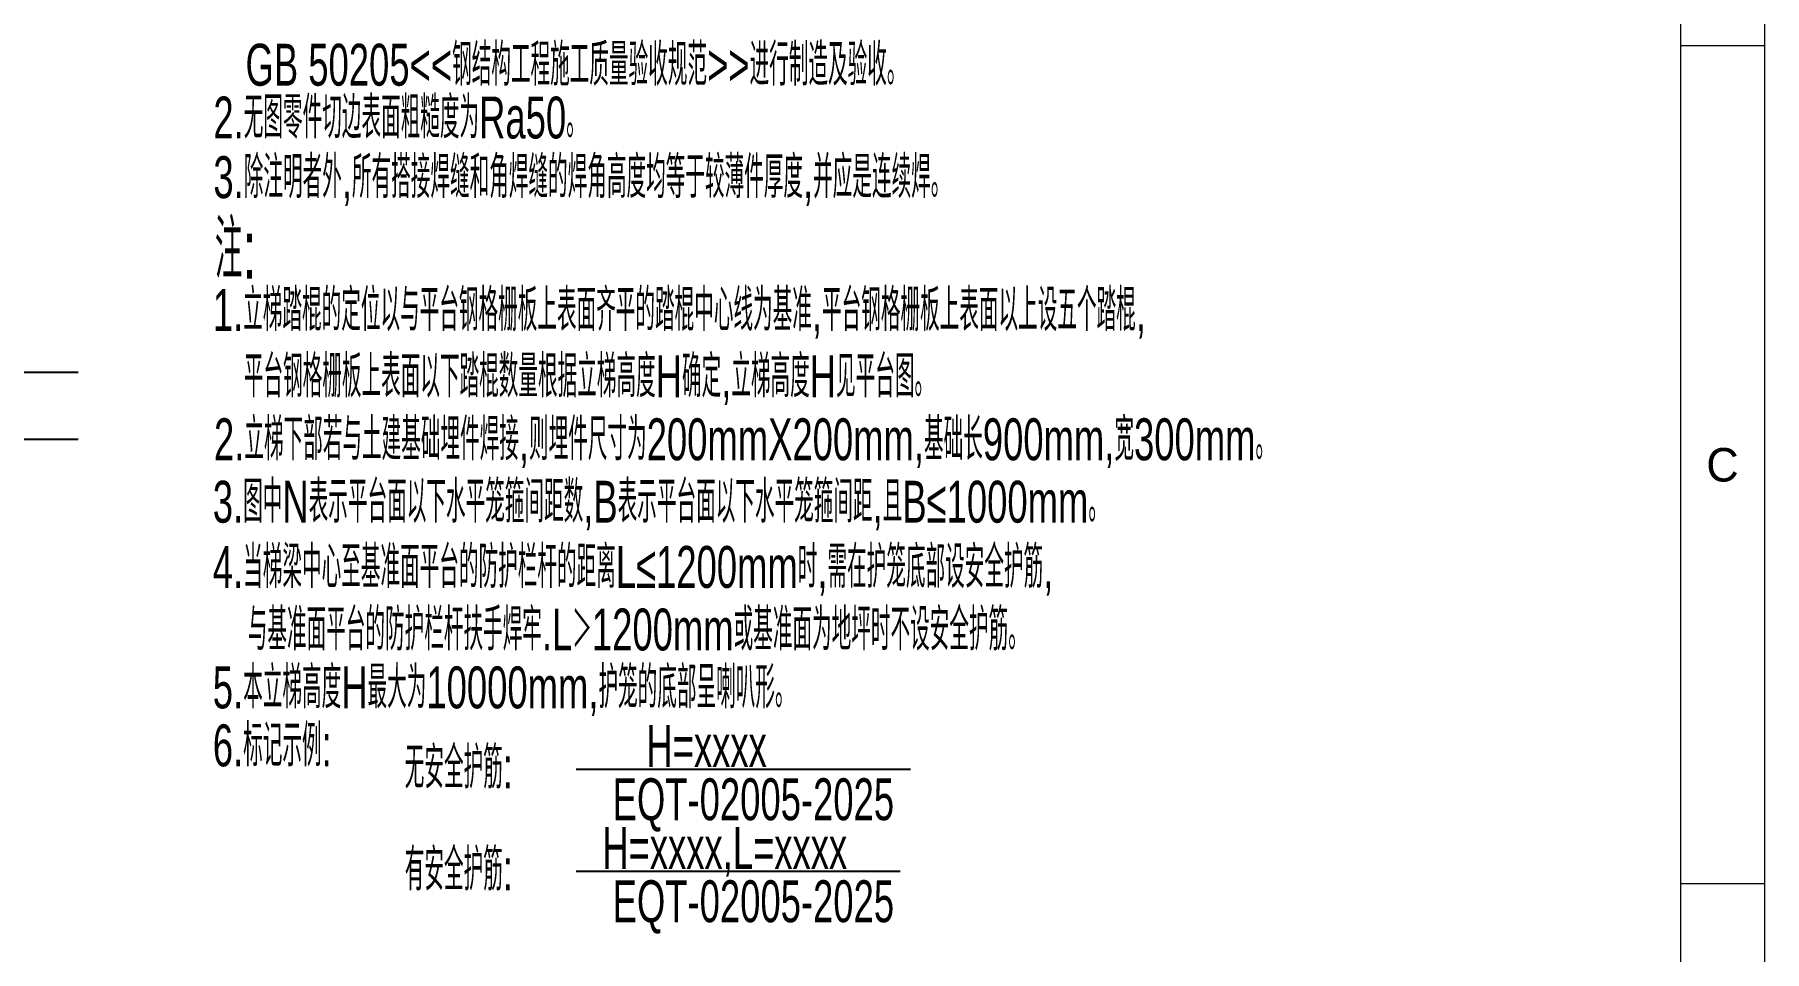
# Model space of a CAD drawing. Extents: x 148 to 221443, y -36682 to 6758.
# Drawn here: x 125197 to 129325, y -10401 to -8213 of the extents above; entities that cross this region are included whole.
import ezdxf
from ezdxf.enums import TextEntityAlignment as Align

# ---------------------------------------------------------------- set-up
doc = ezdxf.new("R2010")
doc.units = 0
doc.header["$LTSCALE"] = 10
doc.header["$MEASUREMENT"] = 0
doc.layers.add('2', color=4, linetype='Continuous')
doc.layers.add('DIM', color=4, linetype='Continuous')
doc.layers.add('2（细实线）', color=3, linetype='Continuous', lineweight=20)
doc.layers.add('图框层', color=7, linetype='Continuous', lineweight=15)
doc.styles.add('HZ', font='ROMS.SHX', dxfattribs={"width": 0.75, "bigfont": 'GBCBIG.SHX'})

# ---------------------------------------------------------------- blocks, each defined once
blk = doc.blocks.new('1.25A2')
for p, q in [((15312.98, 9073.89), (15302.98, 9073.89)), ((15312.98, 8973.89), (15302.98, 8973.89))]:
    blk.add_line(p, q)
at = {"layer": '图框层', "ltscale": 10}
for p, q in [((15312.98, 9283.89), (15312.98, 8863.89)), ((15302.98, 9273.89), (15302.98, 8873.89))]:
    blk.add_line(p, q, dxfattribs=at)
at = {"style": 'HZ'}
blk.add_text('C', height=4, dxfattribs=at).set_placement((15307.98, 9023.89), align=Align.MIDDLE)

msp = doc.modelspace()

# ---------------------------------------------------------------- linework, layer by layer
at = {"layer": '2', "color": 3, "linetype": 'Continuous'}
for p, q in [((126489.1685, -9965.7546), (127287.1257, -9965.7546)), ((126489.1685, -10209.1845), (127262.1483, -10209.1845))]:
    msp.add_line(p, q, dxfattribs=at)
at = {"layer": 'DIM'}
for p, q in [((125301.0352, -9019.0105), (124589.899, -9019.0105)), ((125301.0352, -9179.0105), (124619.3646, -9179.0105))]:
    msp.add_line(p, q, dxfattribs=at)

# ---------------------------------------------------------------- block references
at = {"layer": '2（细实线）', "xscale": 20, "yscale": 20, "zscale": 20}
msp.add_blockref('1.25A2', (-176934.8666, -189717.1551), dxfattribs=at)

# ---------------------------------------------------------------- texts
at = {"color": 3, "style": 'HZ', "width": 0.65}
msp.add_text('注:', height=139.99999, dxfattribs=at).set_placement((125627.0011, -8795.165))
at = {"layer": '2', "color": 3, "linetype": 'Continuous', "style": 'HZ', "width": 0.65}
for s, p in [('GB 50205<<钢结构工程施工质量验收规范>>进行制造及验收。', (125700.0991, -8334.5665)), ('2.无图零件切边表面粗糙度为Ra50。', (125623.4235, -8460.6191)), ('3.除注明者外,所有搭接焊缝和角焊缝的焊角高度均等于较薄件厚度,并应是连续焊。', (125623.4235, -8602.8532)), ('1.立梯踏棍的定位以与平台钢格栅板上表面齐平的踏棍中心线为基准,平台钢格栅板上表面以上设五个踏棍,', (125622.0041, -8920.0085)), ('平台钢格栅板上表面以下踏棍数量根据立梯高度H确定,立梯高度H见平台图。', (125696.0733, -9078.478)), ('2.立梯下部若与土建基础埋件焊接,则埋件尺寸为200mmX200mm,基础长900mm,宽300mm。', (125624.7859, -9228.5632)), ('3.图中N表示平台面以下水平笼箍间距数,B表示平台面以下水平笼箍间距,且B≤1000mm。', (125622.0041, -9377.5679)), ('4.当梯梁中心至基准面平台的防护栏杆的距离L≤1200mm时,需在护笼底部设安全护筋,', (125622.0041, -9533.2756)), ('与基准面平台的防护栏杆扶手焊牢.L＞1200mm或基准面为地坪时不设安全护筋。', (125705.4232, -9682.5269)), ('5.本立梯高度H最大为10000mm,护笼的底部呈喇叭形。', (125622.0041, -9820.7844)), ('6.标记示例:', (125622.0041, -9959.1707)), ('H=xxxx', (126656.72, -9960.7527)), ('无安全护筋:', (126080.0682, -10012.0831)), ('EQT-02005-2025', (126576.2315, -10087.7557)), ('H=xxxx,L=xxxx', (126551.4107, -10204.1826)), ('有安全护筋:', (126080.0682, -10255.513)), ('EQT-02005-2025', (126576.2315, -10331.1856))]:
    msp.add_text(s, height=100, dxfattribs=at).set_placement(p)

doc.saveas('drawing.dxf')
